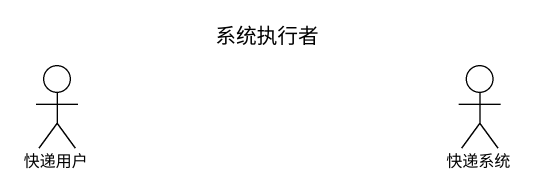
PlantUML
@startuml
title 系统执行者
actor 快递用户
actor 快递系统
@enduml
